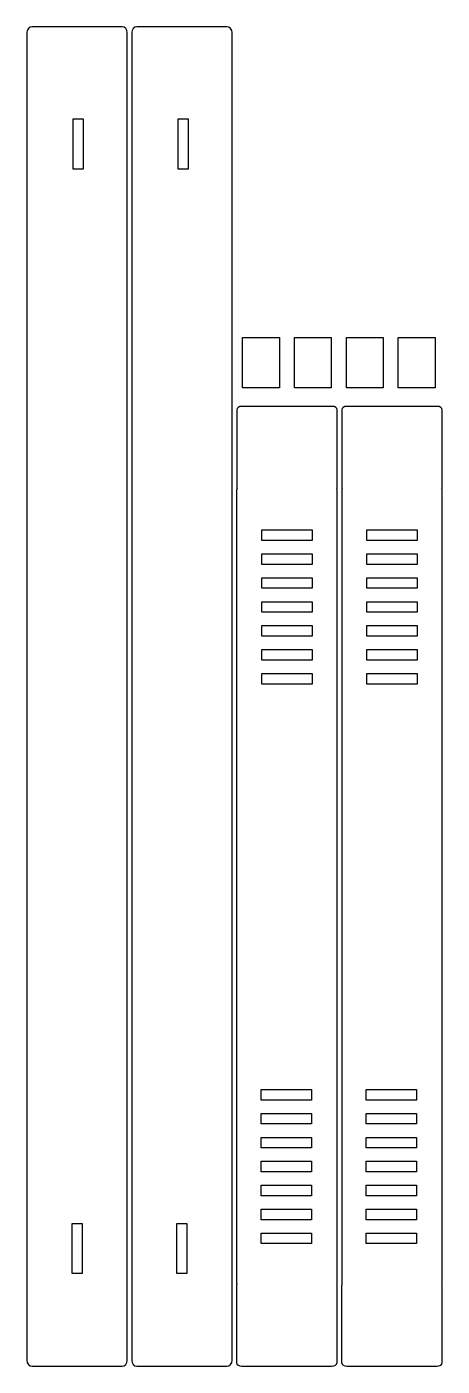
# Model space of a CAD drawing. Extents: x 5 to 40, y -87 to 25.
import ezdxf

# ---------------------------------------------------------------- set-up
doc = ezdxf.new("R2010")
doc.units = 0
doc.layers.add('Layer_1', color=7, linetype='CONTINUOUS')

msp = doc.modelspace()

# ---------------------------------------------------------------- linework, layer by layer
at = {"layer": 'Layer_1', "color": 1}
for points in [[(4.802853, 24.133367), (4.802853, -86.893696)], [(12.762428, 24.623306), (5.243798, 24.623306)], [(13.203374, -86.893696), (13.203374, 24.133367)], [(13.572016, 24.133367), (13.572016, -86.893696)], [(21.531591, 24.623307), (14.012961, 24.623307)], [(21.972536, -86.893696), (21.972536, 24.133367)], [(22.351879, -7.418031), (22.351879, -13.8335)], [(30.323988, -7.119965), (22.779606, -7.119965)], [(30.751612, -13.8335), (30.751601, -7.418031)], [(31.130959, -7.418031), (31.130959, -13.8335)], [(39.103068, -7.119965), (31.558686, -7.119965)], [(39.530692, -13.8335), (39.530681, -7.418031)], [(22.34789, -14.130768), (22.34789, -80.453041)], [(30.748422, -80.453041), (30.748422, -14.130768)], [(31.12697, -14.130768), (31.12697, -80.453041)], [(39.527502, -80.453041), (39.527502, -14.130768)], [(22.341176, -80.670094), (22.341176, -87.085568)], [(30.740899, -87.085568), (30.740899, -80.670094)], [(31.120256, -80.670094), (31.120256, -87.085568)], [(39.519979, -87.085568), (39.519979, -80.670094)], [(5.243798, -87.383634), (12.762428, -87.383634)], [(14.012961, -87.383634), (21.531591, -87.383634)], [(22.768904, -87.383634), (30.313284, -87.383634)], [(31.547984, -87.383634), (39.092364, -87.383634)]]:
    msp.add_lwpolyline(points, dxfattribs=at)
for points in [[(8.686476, 16.922829), (9.524272, 16.922829), (9.524272, 12.722569), (8.686476, 12.722569)], [(17.455638, 16.922829), (18.293434, 16.922829), (18.293434, 12.722569), (17.455638, 12.722569)], [(22.83107, -1.370935), (25.917876, -1.370935), (25.917876, -5.571195), (22.83107, -5.571195)], [(27.174214, -1.370935), (30.26102, -1.370935), (30.26102, -5.571195), (27.174214, -5.571195)], [(31.517365, -1.370935), (34.604171, -1.370935), (34.604171, -5.571195), (31.517365, -5.571195)], [(35.860516, -1.370935), (38.947322, -1.370935), (38.947322, -5.571195), (35.860516, -5.571195)], [(28.658992, -17.449137), (28.658992, -18.331029), (24.458732, -18.331029), (24.458732, -17.449137)], [(37.438072, -17.449137), (37.438072, -18.331029), (33.237812, -18.331029), (33.237812, -17.449137)], [(28.658992, -19.450939), (28.658992, -20.332943), (24.458732, -20.332943), (24.458732, -19.450939)], [(37.438072, -19.450939), (37.438072, -20.332943), (33.237812, -20.332943), (33.237812, -19.450939)], [(28.658992, -21.452739), (28.658992, -22.334743), (24.458732, -22.334743), (24.458732, -21.452739)], [(37.438072, -21.452739), (37.438072, -22.334743), (33.237812, -22.334743), (33.237812, -21.452739)], [(28.658992, -23.454654), (28.658992, -24.336543), (24.458732, -24.336543), (24.458732, -23.454654)], [(37.438072, -23.454654), (37.438072, -24.336543), (33.237812, -24.336543), (33.237812, -23.454654)], [(28.658992, -25.456454), (28.658992, -26.338346), (24.458732, -26.338346), (24.458732, -25.456454)], [(37.438072, -25.456454), (37.438072, -26.338346), (33.237812, -26.338346), (33.237812, -25.456454)], [(28.658992, -27.458254), (28.658992, -28.340258), (24.458732, -28.340258), (24.458732, -27.458254)], [(37.438072, -27.458254), (37.438072, -28.340258), (33.237812, -28.340258), (33.237812, -27.458254)], [(28.658992, -29.460169), (28.658992, -30.34206), (24.458732, -30.34206), (24.458732, -29.460169)], [(37.438072, -29.460169), (37.438072, -30.34206), (33.237812, -30.34206), (33.237812, -29.460169)], [(28.602592, -64.241751), (28.602592, -65.123643), (24.402331, -65.123643), (24.402331, -64.241751)], [(37.381672, -64.241751), (37.381672, -65.123643), (33.181411, -65.123643), (33.181411, -64.241751)], [(28.602592, -66.243554), (28.602592, -67.125555), (24.402331, -67.125555), (24.402331, -66.243554)], [(37.381672, -66.243554), (37.381672, -67.125555), (33.181411, -67.125555), (33.181411, -66.243554)], [(28.602592, -68.245468), (28.602592, -69.12736), (24.402331, -69.12736), (24.402331, -68.245468)], [(37.381672, -68.245468), (37.381672, -69.12736), (33.181411, -69.12736), (33.181411, -68.245468)], [(28.602592, -70.247266), (28.602592, -71.129158), (24.402331, -71.129158), (24.402331, -70.247266)], [(37.381672, -70.247266), (37.381672, -71.129158), (33.181411, -71.129158), (33.181411, -70.247266)], [(28.602592, -72.249068), (28.602592, -73.131072), (24.402331, -73.131072), (24.402331, -72.249068)], [(37.381672, -72.249068), (37.381672, -73.131072), (33.181411, -73.131072), (33.181411, -72.249068)], [(28.602592, -74.250866), (28.602592, -75.132874), (24.402331, -75.132874), (24.402331, -74.250866)], [(37.381672, -74.250866), (37.381672, -75.132874), (33.181411, -75.132874), (33.181411, -74.250866)], [(8.584159, -75.437207), (9.422069, -75.437207), (9.422069, -79.637467), (8.584159, -79.637467)], [(17.353321, -75.437207), (18.191231, -75.437207), (18.191231, -79.637467), (17.353321, -79.637467)], [(28.602592, -76.252781), (28.602592, -77.134672), (24.402331, -77.134672), (24.402331, -76.252781)], [(37.381672, -76.252781), (37.381672, -77.134672), (33.181411, -77.134672), (33.181411, -76.252781)]]:
    msp.add_lwpolyline(points, close=True, dxfattribs=at)
for points in [[(5.243798, 24.623306), (4.9995, 24.623306), (4.802853, 24.404809), (4.802853, 24.133367)], [(13.203374, 24.133367), (13.203374, 24.404809), (13.006727, 24.623306), (12.762428, 24.623306)], [(14.012961, 24.623307), (13.768662, 24.623307), (13.572016, 24.404809), (13.572016, 24.133367)], [(21.972536, 24.133367), (21.972536, 24.404809), (21.775889, 24.623307), (21.531591, 24.623307)], [(22.779606, -7.119965), (22.54269, -7.119965), (22.351879, -7.252902), (22.351879, -7.418031)], [(30.751601, -7.418031), (30.751601, -7.252902), (30.560907, -7.119965), (30.323988, -7.119965)], [(31.558686, -7.119965), (31.32177, -7.119965), (31.130959, -7.252902), (31.130959, -7.418031)], [(39.530681, -7.418031), (39.530681, -7.252902), (39.339987, -7.119965), (39.103068, -7.119965)], [(22.386175, -13.950973), (22.361732, -14.005874), (22.34789, -14.066587), (22.34789, -14.130768)], [(22.351879, -13.8335), (22.351879, -13.875267), (22.364116, -13.914954), (22.386175, -13.950973)], [(30.713102, -13.957012), (30.737623, -13.919379), (30.751612, -13.877663), (30.751612, -13.8335)], [(30.748422, -14.130768), (30.748422, -14.068984), (30.735854, -14.010288), (30.713102, -13.957012)], [(31.165255, -13.950973), (31.140812, -14.005874), (31.12697, -14.066587), (31.12697, -14.130768)], [(31.130959, -13.8335), (31.130959, -13.875267), (31.143196, -13.914954), (31.165255, -13.950973)], [(39.492182, -13.957012), (39.516703, -13.919379), (39.530692, -13.877663), (39.530692, -13.8335)], [(39.527502, -14.130768), (39.527502, -14.068984), (39.514934, -14.010288), (39.492182, -13.957012)], [(22.364647, -80.572906), (22.349654, -80.603369), (22.341176, -80.636003), (22.341176, -80.670094)], [(22.34789, -80.453041), (22.34789, -80.494693), (22.353954, -80.534764), (22.364647, -80.572906)], [(30.725862, -80.592391), (30.74037, -80.54858), (30.748422, -80.501846), (30.748422, -80.453041)], [(30.740899, -80.670094), (30.740899, -80.643155), (30.735387, -80.617184), (30.725862, -80.592391)], [(31.143727, -80.572906), (31.128734, -80.603369), (31.120256, -80.636003), (31.120256, -80.670094)], [(31.12697, -80.453041), (31.12697, -80.494693), (31.133034, -80.534764), (31.143727, -80.572906)], [(39.504942, -80.592391), (39.51945, -80.54858), (39.527502, -80.501846), (39.527502, -80.453041)], [(39.519979, -80.670094), (39.519979, -80.643155), (39.514467, -80.617184), (39.504942, -80.592391)], [(4.802853, -86.893696), (4.802853, -87.165139), (4.9995, -87.383634), (5.243798, -87.383634)], [(12.762428, -87.383634), (13.006727, -87.383634), (13.203374, -87.165139), (13.203374, -86.893696)], [(13.572016, -86.893696), (13.572016, -87.165139), (13.768662, -87.383634), (14.012961, -87.383634)], [(21.531591, -87.383634), (21.775889, -87.383634), (21.972536, -87.165139), (21.972536, -86.893696)], [(22.341176, -87.085568), (22.341176, -87.250696), (22.531985, -87.383634), (22.768904, -87.383634)], [(30.313284, -87.383634), (30.550203, -87.383634), (30.740899, -87.250696), (30.740899, -87.085568)], [(31.120256, -87.085568), (31.120256, -87.250696), (31.311065, -87.383634), (31.547984, -87.383634)], [(39.092364, -87.383634), (39.329283, -87.383634), (39.519979, -87.250696), (39.519979, -87.085568)]]:
    msp.add_open_spline(points, degree=3, dxfattribs=at)

doc.saveas('drawing.dxf')
